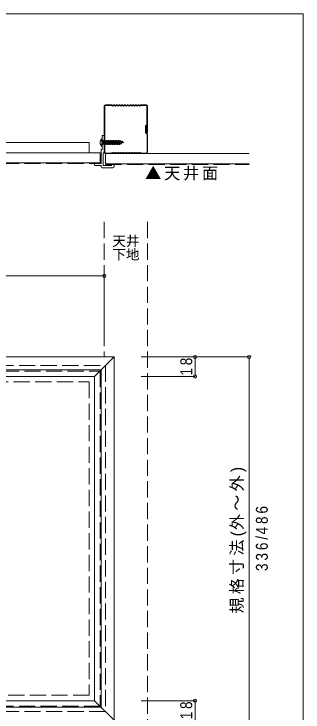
# Model space of a CAD drawing. Units: millimetres on the paper, enlarged 2 times, with parts at other scales. Extents: x -282 to 282, y -195 to 195.
# Drawn here: x 174.9 to 282, y -63.3 to 195 of the extents above; entities that cross this region are included whole.
import ezdxf
from ezdxf.enums import TextEntityAlignment as Align

# ---------------------------------------------------------------- set-up
doc = ezdxf.new("R2010")
doc.units = ezdxf.units.MM
doc.header["$LTSCALE"] = 2
doc.header["$PDMODE"] = 32
doc.header["$PDSIZE"] = 1.2
doc.linetypes.add('DASHED3', pattern=[4, 3, -1])
for name, color, linetype, lineweight in [('2-0_ＫＢ製品', 2, 'Continuous', 9), ('2-1_躯体', 3, 'Continuous', 9), ('2-3_寸法', 4, 'Continuous', 9), ('2-8_他製品', 7, 'Continuous', 18), ('3-9_他製品', 7, 'Continuous', 9), ('F-0_図面枠', 5, 'Continuous', 9)]:
    doc.layers.add(name, color=color, linetype=linetype, lineweight=lineweight)
doc.layers.add('2-5_文字', color=7, linetype='Continuous')
doc.layers.add('2-F_補助線', color=7, linetype='Continuous')
doc.styles.add('HGｺﾞｼｯｸM', font='')
doc.styles.get('HGｺﾞｼｯｸM').set_extended_font_data('HGｺﾞｼｯｸM')

# ---------------------------------------------------------------- blocks, each defined once
blk = doc.blocks.new('LGS45×40')
at = {"layer": '3-9_他製品'}
for p, q in [((-14.43, -14.263), (-14.43, 14.404)), ((-14.097, -14.263), (-14.097, 14.404)), ((-13.764, 15.07), (-10.018, 15.07)), ((-13.764, 14.737), (-10.018, 14.737)), ((-9.386, 14.449), (-9.961, 14.724)), ((-9.243, 14.75), (-9.817, 15.025)), ((-8.553, 15.025), (-9.128, 14.75)), ((-8.409, 14.724), (-8.984, 14.449)), ((-7.72, 14.449), (-8.294, 14.724)), ((-7.576, 14.75), (-8.15, 15.025)), ((-6.886, 15.025), (-7.461, 14.75)), ((-6.743, 14.724), (-7.317, 14.449)), ((-6.053, 14.449), (-6.628, 14.724)), ((-5.909, 14.75), (-6.484, 15.025)), ((-5.22, 15.025), (-5.794, 14.75)), ((-5.076, 14.724), (-5.65, 14.449)), ((-4.386, 14.449), (-4.961, 14.724)), ((-4.243, 14.75), (-4.817, 15.025)), ((-3.553, 15.025), (-4.128, 14.75)), ((-3.409, 14.724), (-3.984, 14.449)), ((-2.72, 14.449), (-3.294, 14.724)), ((-2.576, 14.75), (-3.15, 15.025)), ((-1.886, 15.025), (-2.461, 14.75)), ((-1.743, 14.724), (-2.317, 14.449)), ((-1.053, 14.449), (-1.628, 14.724)), ((-0.909, 14.75), (-1.484, 15.025)), ((-0.22, 15.025), (-0.794, 14.75)), ((-0.076, 14.724), (-0.65, 14.449)), ((0.614, 14.449), (0.039, 14.724)), ((0.757, 14.75), (0.183, 15.025)), ((1.447, 15.025), (0.872, 14.75)), ((1.591, 14.724), (1.016, 14.449)), ((2.28, 14.449), (1.706, 14.724)), ((2.424, 14.75), (1.85, 15.025)), ((3.114, 15.025), (2.539, 14.75)), ((3.257, 14.724), (2.683, 14.449)), ((3.947, 14.449), (3.372, 14.724)), ((4.091, 14.75), (3.516, 15.025)), ((4.78, 15.025), (4.206, 14.75)), ((4.924, 14.724), (4.35, 14.449)), ((5.614, 14.449), (5.039, 14.724)), ((5.757, 14.75), (5.183, 15.025)), ((6.447, 15.025), (5.872, 14.75)), ((6.591, 14.724), (6.016, 14.449)), ((7.28, 14.449), (6.706, 14.724)), ((7.424, 14.75), (6.85, 15.025)), ((8.114, 15.025), (7.539, 14.75)), ((8.257, 14.724), (7.683, 14.449)), ((8.315, 15.07), (11.57, 15.07)), ((8.315, 14.737), (11.57, 14.737)), ((11.903, 14.404), (11.903, -1.93)), ((12.236, 14.404), (12.236, -1.93)), ((10.903, -1.93), (10.903, 2.07)), ((11.236, -1.93), (11.236, 2.07)), ((11.57, 2.07), (11.236, 2.07)), ((11.57, 2.07), (11.57, -1.93)), ((11.57, -1.93), (11.903, -1.93)), ((11.936, -14.263), (11.936, -2.963)), ((12.236, -2.963), (12.236, -14.263)), ((-10.018, -14.596), (-13.764, -14.596)), ((-13.764, -14.93), (-10.018, -14.93)), ((-9.386, -14.309), (-9.961, -14.583)), ((-9.243, -14.609), (-9.817, -14.884)), ((-8.553, -14.884), (-9.128, -14.609)), ((-8.409, -14.583), (-8.984, -14.309)), ((-7.72, -14.309), (-8.294, -14.583)), ((-7.576, -14.609), (-8.15, -14.884)), ((-6.886, -14.884), (-7.461, -14.609)), ((-6.743, -14.583), (-7.317, -14.309)), ((-6.053, -14.309), (-6.628, -14.583)), ((-5.909, -14.609), (-6.484, -14.884)), ((-5.22, -14.884), (-5.794, -14.609)), ((-5.076, -14.583), (-5.65, -14.309)), ((-4.386, -14.309), (-4.961, -14.583)), ((-4.243, -14.609), (-4.817, -14.884)), ((-3.553, -14.884), (-4.128, -14.609)), ((-3.409, -14.583), (-3.984, -14.309)), ((-2.72, -14.309), (-3.294, -14.583)), ((-2.576, -14.609), (-3.15, -14.884)), ((-1.886, -14.884), (-2.461, -14.609)), ((-1.743, -14.583), (-2.317, -14.309)), ((-1.053, -14.309), (-1.628, -14.583)), ((-0.909, -14.609), (-1.484, -14.884)), ((-0.22, -14.884), (-0.794, -14.609)), ((-0.076, -14.583), (-0.65, -14.309)), ((0.614, -14.309), (0.039, -14.583)), ((0.757, -14.609), (0.183, -14.884)), ((1.447, -14.884), (0.872, -14.609)), ((1.591, -14.583), (1.016, -14.309)), ((2.28, -14.309), (1.706, -14.583)), ((2.424, -14.609), (1.85, -14.884)), ((3.114, -14.884), (2.539, -14.609)), ((3.257, -14.583), (2.683, -14.309)), ((3.947, -14.309), (3.372, -14.583)), ((4.091, -14.609), (3.516, -14.884)), ((4.78, -14.884), (4.206, -14.609)), ((4.924, -14.583), (4.35, -14.309)), ((5.614, -14.309), (5.039, -14.583)), ((5.757, -14.609), (5.183, -14.884)), ((6.447, -14.884), (5.872, -14.609)), ((6.591, -14.583), (6.016, -14.309)), ((7.28, -14.309), (6.706, -14.583)), ((7.424, -14.609), (6.85, -14.884)), ((8.114, -14.884), (7.539, -14.609)), ((8.257, -14.583), (7.683, -14.309)), ((11.603, -14.596), (8.315, -14.596)), ((8.315, -14.93), (11.57, -14.93))]:
    blk.add_line(p, q, dxfattribs=at)
for centre, radius, start, end in [((-13.764, 14.404), 0.667, 90, 180), ((-13.764, 14.404), 0.333, 90, 180), ((-10.018, 14.604), 0.467, 64.45042, 90), ((-10.018, 14.604), 0.133, 64.45042, 90), ((-9.185, 14.87), 0.467, 244.45042, 295.54958), ((-9.185, 14.87), 0.133, 244.45042, 295.54958), ((-8.352, 14.604), 0.467, 64.45042, 115.54958), ((-8.352, 14.604), 0.133, 64.45042, 115.54958), ((-7.518, 14.87), 0.467, 244.45042, 295.54958), ((-7.518, 14.87), 0.133, 244.45042, 295.54958), ((-6.685, 14.604), 0.467, 64.45042, 115.54958), ((-6.685, 14.604), 0.133, 64.45042, 115.54958), ((-5.852, 14.87), 0.467, 244.45042, 295.54958), ((-5.852, 14.87), 0.133, 244.45042, 295.54958), ((-5.018, 14.604), 0.467, 64.45042, 115.54958), ((-5.018, 14.604), 0.133, 64.45042, 115.54958), ((-4.185, 14.87), 0.467, 244.45042, 295.54958), ((-4.185, 14.87), 0.133, 244.45042, 295.54958), ((-3.352, 14.604), 0.467, 64.45042, 115.54958), ((-3.352, 14.604), 0.133, 64.45042, 115.54958), ((-2.518, 14.87), 0.467, 244.45042, 295.54958), ((-2.518, 14.87), 0.133, 244.45042, 295.54958), ((-1.685, 14.604), 0.467, 64.45042, 115.54958), ((-1.685, 14.604), 0.133, 64.45042, 115.54958), ((-0.852, 14.87), 0.467, 244.45042, 295.54958), ((-0.852, 14.87), 0.133, 244.45042, 295.54958), ((-0.018, 14.604), 0.467, 64.45042, 115.54958), ((-0.018, 14.604), 0.133, 64.45042, 115.54958), ((0.815, 14.87), 0.467, 244.45042, 295.54958), ((0.815, 14.87), 0.133, 244.45042, 295.54958), ((1.648, 14.604), 0.467, 64.45042, 115.54958), ((1.648, 14.604), 0.133, 64.45042, 115.54958), ((2.482, 14.87), 0.467, 244.45042, 295.54958), ((2.482, 14.87), 0.133, 244.45042, 295.54958), ((3.315, 14.604), 0.467, 64.45042, 115.54958), ((3.315, 14.604), 0.133, 64.45042, 115.54958), ((4.148, 14.87), 0.467, 244.45042, 295.54958), ((4.148, 14.87), 0.133, 244.45042, 295.54958), ((4.982, 14.604), 0.467, 64.45042, 115.54958), ((4.982, 14.604), 0.133, 64.45042, 115.54958), ((5.815, 14.87), 0.467, 244.45042, 295.54958), ((5.815, 14.87), 0.133, 244.45042, 295.54958), ((6.648, 14.604), 0.467, 64.45042, 115.54958), ((6.648, 14.604), 0.133, 64.45042, 115.54958), ((7.482, 14.87), 0.467, 244.45042, 295.54958), ((7.482, 14.87), 0.133, 244.45042, 295.54958), ((8.315, 14.604), 0.467, 90, 115.54958), ((8.315, 14.604), 0.133, 90, 115.54958), ((11.57, 14.404), 0.667, 0, 90), ((11.57, 14.404), 0.333, 0, 90), ((11.403, 2.07), 0.5, 0, 180), ((11.403, 2.07), 0.167, 0, 180), ((11.736, -1.93), 0.833, 180, 270), ((11.736, -1.93), 0.5, 180, 268.15143), ((11.736, -1.93), 0.5, 180, 0), ((11.736, -1.93), 0.167, 180, 0), ((11.703, -2.963), 0.533, 0, 88.15143), ((11.736, -2.963), 0.2, 0, 90), ((-13.764, -14.263), 0.667, 180, 270), ((-13.764, -14.263), 0.333, 180, 270), ((-10.018, -14.463), 0.133, 270, 295.54958), ((-10.018, -14.463), 0.467, 270, 295.54958), ((-9.185, -14.73), 0.467, 64.45042, 115.54958), ((-9.185, -14.73), 0.133, 64.45042, 115.54958), ((-8.352, -14.463), 0.467, 244.45042, 295.54958), ((-8.352, -14.463), 0.133, 244.45042, 295.54958), ((-7.518, -14.73), 0.467, 64.45042, 115.54958), ((-7.518, -14.73), 0.133, 64.45042, 115.54958), ((-6.685, -14.463), 0.467, 244.45042, 295.54958), ((-6.685, -14.463), 0.133, 244.45042, 295.54958), ((-5.852, -14.73), 0.467, 64.45042, 115.54958), ((-5.852, -14.73), 0.133, 64.45042, 115.54958), ((-5.018, -14.463), 0.467, 244.45042, 295.54958), ((-5.018, -14.463), 0.133, 244.45042, 295.54958), ((-4.185, -14.73), 0.467, 64.45042, 115.54958), ((-4.185, -14.73), 0.133, 64.45042, 115.54958), ((-3.352, -14.463), 0.467, 244.45042, 295.54958), ((-3.352, -14.463), 0.133, 244.45042, 295.54958), ((-2.518, -14.73), 0.467, 64.45042, 115.54958), ((-2.518, -14.73), 0.133, 64.45042, 115.54958), ((-1.685, -14.463), 0.467, 244.45042, 295.54958), ((-1.685, -14.463), 0.133, 244.45042, 295.54958), ((-0.852, -14.73), 0.467, 64.45042, 115.54958), ((-0.852, -14.73), 0.133, 64.45042, 115.54958), ((-0.018, -14.463), 0.467, 244.45042, 295.54958), ((-0.018, -14.463), 0.133, 244.45042, 295.54958), ((0.815, -14.73), 0.467, 64.45042, 115.54958), ((0.815, -14.73), 0.133, 64.45042, 115.54958), ((1.648, -14.463), 0.467, 244.45042, 295.54958), ((1.648, -14.463), 0.133, 244.45042, 295.54958), ((2.482, -14.73), 0.467, 64.45042, 115.54958), ((2.482, -14.73), 0.133, 64.45042, 115.54958), ((3.315, -14.463), 0.467, 244.45042, 295.54958), ((3.315, -14.463), 0.133, 244.45042, 295.54958), ((4.148, -14.73), 0.467, 64.45042, 115.54958), ((4.148, -14.73), 0.133, 64.45042, 115.54958), ((4.982, -14.463), 0.467, 244.45042, 295.54958), ((4.982, -14.463), 0.133, 244.45042, 295.54958), ((5.815, -14.73), 0.467, 64.45042, 115.54958), ((5.815, -14.73), 0.133, 64.45042, 115.54958), ((6.648, -14.463), 0.467, 244.45042, 295.54958), ((6.648, -14.463), 0.133, 244.45042, 295.54958), ((7.482, -14.73), 0.467, 64.45042, 115.54958), ((7.482, -14.73), 0.133, 64.45042, 115.54958), ((8.315, -14.463), 0.467, 244.45042, 270), ((8.315, -14.463), 0.133, 244.45042, 270), ((11.57, -14.263), 0.667, 270, 0), ((11.603, -14.263), 0.333, 270, 0)]:
    blk.add_arc(centre, radius, start, end, dxfattribs=at)

msp = doc.modelspace()

# ---------------------------------------------------------------- linework, layer by layer
at = {"layer": '2-0_ＫＢ製品'}
for p, q in [((207.6, 150.06), (207.6, 144.86)), ((208.4, 150.06), (207.6, 150.06)), ((208.4, 150.06), (208.4, 143.66)), ((207.2, 144.86), (207.2, 139.66)), ((207.6, 144.86), (207.2, 144.86)), ((208, 143.66), (208, 138.86)), ((208.4, 143.66), (208, 143.66)), ((207.2, 139.66), (204.8, 139.66)), ((204.8, 139.26), (204.8, 139.66)), ((205.2, 138.86), (207.2, 138.86)), ((207.2, 138.46), (207.2, 138.86)), ((207.6, 138.06), (211.6, 138.06)), ((208, 138.86), (211.2, 138.86)), ((211.2, 139.34), (211.2, 138.86)), ((212, 139.34), (211.2, 139.34)), ((212, 138.46), (212, 139.34)), ((77.6, 68.06), (212, 68.06)), ((212, 68.06), (204.8, 60.86)), ((212, -66.34), (212, 68.06)), ((207.2, 63.26), (82.4, 63.26)), ((207.2, -61.54), (207.2, 63.26)), ((204.8, -59.14), (204.8, 60.86)), ((84.8, -59.14), (204.8, -59.14)), ((204.8, -59.14), (212, -66.34)), ((82.4, -61.54), (207.2, -61.54))]:
    msp.add_line(p, q, dxfattribs=at)
at = {"layer": '2-0_ＫＢ製品', "color": 7}
for p, q in [((207.51, 148.84), (207.6, 148.84)), ((207.51, 146.08), (207.51, 148.84)), ((207.6, 146.08), (207.6, 148.84)), ((207.6, 146.08), (207.51, 146.08))]:
    msp.add_line(p, q, dxfattribs=at)
at = {"layer": '2-0_ＫＢ製品'}
msp.add_lwpolyline([(77.6, 68.06), (84.8, 60.86), (204.8, 60.86)], dxfattribs=at)
at = {"layer": '2-0_ＫＢ製品', "color": 7}
msp.add_arc((208.596, 147.46), 1.756, 128.20724, 231.79276, dxfattribs=at)
at = {"layer": '2-0_ＫＢ製品'}
for centre, start, end in [((205.2, 139.26), 180, 270), ((207.6, 138.46), 180, 270), ((211.6, 138.46), 270, 0)]:
    msp.add_arc(centre, 0.4, start, end, dxfattribs=at)
at = {"layer": '2-1_躯体'}
for p, q in [((202.8, 147.46), (86.8, 147.46)), ((202.8, 147.46), (202.8, 143.66)), ((206.8, 143.66), (82.8, 143.66)), ((206.8, 143.66), (206.8, 139.86)), ((208.8, 143.34), (208.8, 139.54)), ((262, 143.34), (208.8, 143.34)), ((206.8, 139.86), (82.8, 139.86)), ((262, 139.54), (208.8, 139.54))]:
    msp.add_line(p, q, dxfattribs=at)
at = {"layer": '2-1_躯体', "linetype": 'DASHED3'}
for p, q in [((80.8, 64.86), (208.8, 64.86)), ((208.8, 64.86), (208.8, -63.14)), ((86.8, 58.86), (202.8, 58.86)), ((206.8, -61.14), (82.8, -61.14))]:
    msp.add_line(p, q, dxfattribs=at)
for points in [[(208.8, -63.14), (80.8, -63.14), (80.8, 64.86)], [(82.8, 62.86), (206.8, 62.86), (206.8, -61.14)], [(202.8, 58.86), (202.8, -57.14), (86.8, -57.14)]]:
    msp.add_lwpolyline(points, dxfattribs=at)
at = {"layer": '2-3_寸法'}
for p, q in [((81.2, 98.06), (208.4, 98.06)), ((208.4, 98.06), (208.4, 78.06)), ((242, 68.06), (222, 68.06)), ((242, 68.06), (242, 60.86)), ((262, 68.06), (242, 68.06)), ((262, 68.06), (262, -66.34)), ((242, 60.86), (222, 60.86)), ((242, -59.14), (222, -59.14)), ((242, -66.34), (242, -59.14))]:
    msp.add_line(p, q, dxfattribs=at)
for p in [(208.4, 98.06), (242, 68.06), (262, 68.06), (242, 60.86), (242, -59.14)]:
    msp.add_point(p, dxfattribs=at)
at = {"layer": '2-8_他製品'}
for p, q in [((207.6, 148.06), (207.847, 148.06)), ((207.794, 146.86), (207.6, 147.593)), ((208.112, 148.06), (208.483, 148.06)), ((208.748, 148.06), (209.119, 148.06)), ((209.384, 148.06), (209.755, 148.06)), ((210.02, 148.06), (210.391, 148.06)), ((210.656, 148.06), (211.027, 148.06)), ((211.292, 148.06), (211.663, 148.06)), ((211.928, 148.06), (212.299, 148.06)), ((212.564, 148.06), (212.935, 148.06)), ((213.2, 148.06), (213.571, 148.06)), ((214.508, 147.008), (214.236, 148.025)), ((214.541, 147.899), (214.813, 147.134)), ((207.6, 146.737), (207.662, 146.63)), ((208.43, 146.86), (208.801, 146.86)), ((209.066, 146.86), (209.437, 146.86)), ((209.702, 146.86), (210.073, 146.86)), ((210.338, 146.86), (210.709, 146.86)), ((210.974, 146.86), (211.345, 146.86)), ((211.61, 146.86), (211.981, 146.86)), ((212.246, 146.86), (212.617, 146.86)), ((212.882, 146.86), (213.253, 146.86)), ((213.518, 146.86), (213.889, 146.86))]:
    msp.add_line(p, q, dxfattribs=at)
at = {"layer": '2-8_他製品', "linetype": 'DASHED3', "lineweight": 9}
for p, q in [((82.8, 139.66), (206.8, 139.66)), ((208.8, 139.34), (262, 139.34)), ((208.4, 118.06), (208.4, 68.06)), ((224.4, 118.06), (224.4, -136.34))]:
    msp.add_line(p, q, dxfattribs=at)
at = {"layer": '2-8_他製品'}
for points in [[(208.298, 146.63), (208.43, 146.86), (208.112, 148.06), (207.98, 148.29), (207.847, 148.06), (208.165, 146.86)], [(208.934, 146.63), (209.066, 146.86), (208.748, 148.06), (208.616, 148.29), (208.483, 148.06), (208.801, 146.86)], [(209.57, 146.63), (209.702, 146.86), (209.384, 148.06), (209.252, 148.29), (209.119, 148.06), (209.437, 146.86)], [(210.206, 146.63), (210.338, 146.86), (210.02, 148.06), (209.888, 148.29), (209.755, 148.06), (210.073, 146.86)], [(210.842, 146.63), (210.974, 146.86), (210.656, 148.06), (210.524, 148.29), (210.391, 148.06), (210.709, 146.86)], [(211.478, 146.63), (211.61, 146.86), (211.292, 148.06), (211.16, 148.29), (211.027, 148.06), (211.345, 146.86)], [(212.114, 146.63), (212.246, 146.86), (211.928, 148.06), (211.796, 148.29), (211.663, 148.06), (211.981, 146.86)], [(212.75, 146.63), (212.882, 146.86), (212.564, 148.06), (212.432, 148.29), (212.299, 148.06), (212.617, 146.86)], [(213.386, 146.63), (213.518, 146.86), (213.2, 148.06), (213.068, 148.29), (212.935, 148.06), (213.253, 146.86)], [(214.022, 146.63), (214.154, 146.86), (213.836, 148.06), (213.704, 148.29), (213.571, 148.06), (213.889, 146.86)]]:
    msp.add_lwpolyline(points, close=True, dxfattribs=at)
for points in [[(213.836, 148.06), (214.236, 148.025), (214.352, 148.226), (214.541, 147.899), (214.927, 147.739), (215.043, 147.94), (215.231, 147.613), (215.6, 147.46), (214.813, 147.134), (214.624, 146.807), (214.508, 147.008), (214.154, 146.86)], [(215.231, 147.613), (215.146, 147.398), (214.927, 147.739)], [(207.662, 146.63), (207.794, 146.86), (208.165, 146.86)]]:
    msp.add_lwpolyline(points, dxfattribs=at)
at = {"layer": 'F-0_図面枠'}
for p, q in [((-282, 195), (282, 195)), ((282, 195), (282, -195))]:
    msp.add_line(p, q, dxfattribs=at)

# ---------------------------------------------------------------- block references
at = {"layer": '2-F_補助線', "xscale": 0.6, "yscale": 0.6}
msp.add_blockref('LGS45×40', (217.058, 152.298), dxfattribs=at)

# ---------------------------------------------------------------- texts
at = {"layer": '2-3_寸法', "color": 7, "char_height": 4.399, "attachment_point": 7, "rotation": 90, "style": 'HGｺﾞｼｯｸM'}
for s, insert in [('\\T1.36;\\W0.85;18', (241, 61.21)), ('\\T1.19;規格寸法(外～外)', (261, -26.89)), ('\\T1.39;\\W0.85;336/486', (269, -11.14)), ('\\T1.36;\\W0.85;18', (241, -65.99))]:
    msp.add_mtext(s, dxfattribs=dict(at, insert=insert))
at = {"layer": '2-5_文字', "style": 'HGｺﾞｼｯｸM'}
for s, p in [('天井', (211.4, 108.06)), ('下地', (211.4, 103.06))]:
    msp.add_text(s, height=3.666, dxfattribs=at).set_placement(p, align=Align.BOTTOM_LEFT)
at = {"layer": '2-5_文字', "insert": (223.5, 133.34), "char_height": 4.399, "attachment_point": 7, "style": 'HGｺﾞｼｯｸM'}
msp.add_mtext('\\T1.17;▲天井面', dxfattribs=at)

doc.saveas('drawing.dxf')
